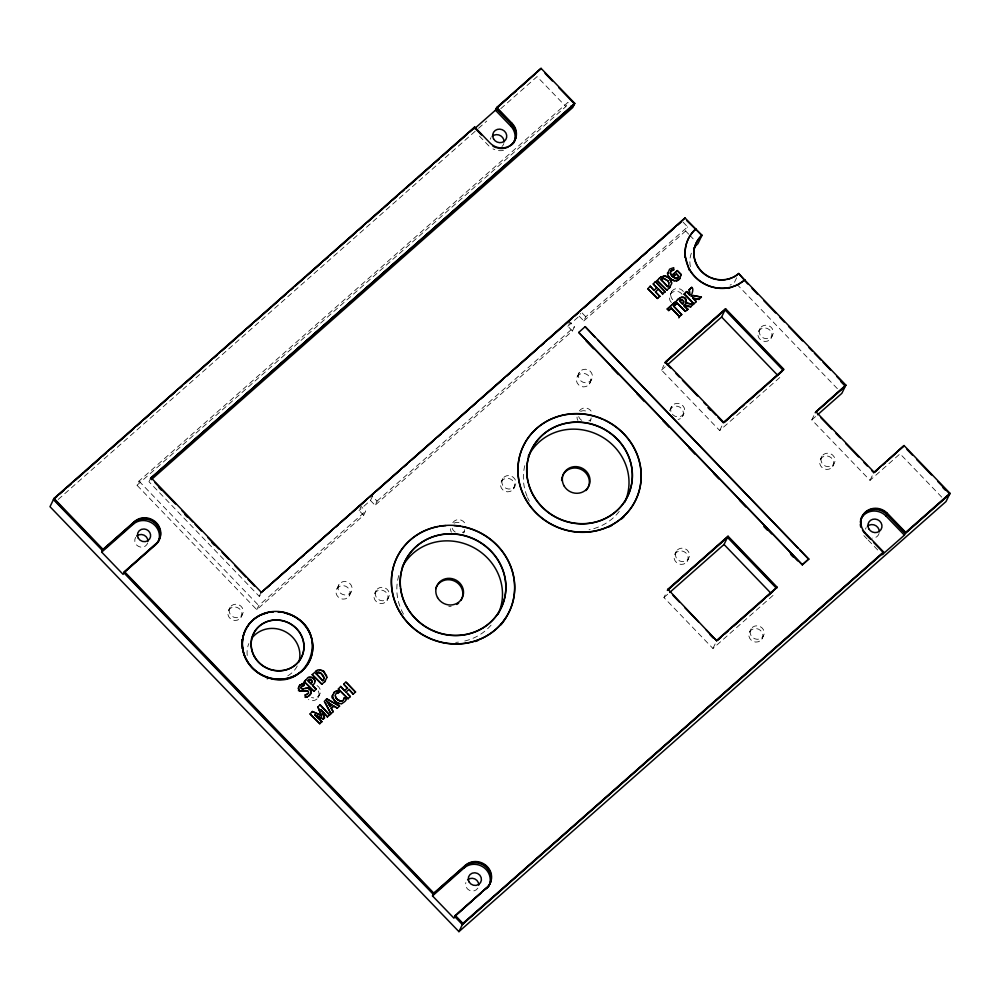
<?xml version="1.0" encoding="UTF-8"?>
<svg xmlns="http://www.w3.org/2000/svg" width="1000" height="1000" viewBox="0 0 1000 1000"><rect width="100%" height="100%" fill="white"/><g stroke="black" fill="none" stroke-linecap="round" stroke-linejoin="round"><path stroke-width="0.75" stroke-dasharray="5 3.75" d="M363.663 515.3L359.062 510.525L361.062 506.388L365.662 511.163L363.663 515.3L256.762 609.688L136.988 485.238L138.988 481.1L567.863 102.413L571.788 106.487M149.913 479.738L148.95 481.725L259.225 596.312L261.562 594.25M228.837 609.938L230.162 607.188M240.925 617.463A7.125 6.688 25.8 0 0 234.988 606.95A7.125 6.688 25.8 0 0 228.725 616.7A7.125 6.688 25.8 0 0 240.925 617.463L242.25 614.712A7.125 6.688 25.8 0 0 236.325 604.188A7.125 6.688 25.8 0 0 230.05 613.95A7.125 6.688 25.8 0 0 242.25 614.712M259.225 596.312L260.663 593.337M256.762 609.688L258.762 605.562L365.662 511.163M370.45 500.475L372.45 496.337L377.05 501.112L375.05 505.25L370.45 500.475L359.062 510.525M136.988 485.238L565.862 106.538L567.863 102.413M337.013 588.612L339.012 584.475M349.1 596.138A7.125 6.688 25.8 0 0 343.162 585.612A7.125 6.688 25.8 0 0 336.9 595.375A7.125 6.688 25.8 0 0 349.1 596.138L351.1 592A7.125 6.688 25.8 0 0 345.163 581.475A7.125 6.688 25.8 0 0 338.9 591.237A7.125 6.688 25.8 0 0 351.1 592M318.113 697.688L319.45 694.925M374.95 593.025L376.287 590.262M387.038 600.55A7.125 6.688 25.8 0 0 381.1 590.025A7.125 6.688 25.8 0 0 374.837 599.788A7.125 6.688 25.8 0 0 387.038 600.55L388.375 597.788A7.125 6.688 25.8 0 0 382.438 587.275A7.125 6.688 25.8 0 0 376.163 597.025A7.125 6.688 25.8 0 0 388.375 597.788M572.413 330.988L567.812 326.213L569.812 322.075L574.4 326.85L572.413 330.988L375.05 505.25M567.812 326.213L579.2 316.15L580.525 313.4M501.488 481.287L502.825 478.525M579.2 316.15L583.787 320.925L585.788 316.8L687.638 226.875L683.037 222.1M513.587 488.812A7.125 6.688 25.8 0 0 507.65 478.288A7.125 6.688 25.8 0 0 501.375 488.05A7.125 6.688 25.8 0 0 513.587 488.812L514.913 486.062A7.125 6.688 25.8 0 0 508.988 475.538A7.125 6.688 25.8 0 0 502.713 485.288A7.125 6.688 25.8 0 0 514.913 486.062M577.388 376.362L579.388 372.238M589.475 383.888A7.125 6.688 25.8 0 0 583.538 373.363A7.125 6.688 25.8 0 0 577.275 383.125A7.125 6.688 25.8 0 0 589.475 383.888L591.475 379.762A7.125 6.688 25.8 0 0 585.538 369.237A7.125 6.688 25.8 0 0 579.275 378.988A7.125 6.688 25.8 0 0 591.475 379.762M583.787 320.925L685.638 231L687.638 226.875M670.375 294.262L671.7 291.5M779.8 377.488L719.7 430.55L661.5 370.062L663.8 365.325M670.325 409.113L671.663 406.362M736.637 277.8L734.65 281.938A26.713 25.087 25.8 0 1 730.1 285.113M682.412 416.637L683.75 413.888M758.888 330.913L760.212 328.162M719.7 430.55L723.138 423.438M770.975 338.438A7.125 6.688 25.8 0 0 765.037 327.925A7.125 6.688 25.8 0 0 758.775 337.675A7.125 6.688 25.8 0 0 770.975 338.438L772.3 335.688A7.125 6.688 25.8 0 0 766.375 325.163A7.125 6.688 25.8 0 0 760.1 334.925A7.125 6.688 25.8 0 0 772.3 335.688M675.075 553.875L676.413 551.125M773.05 595.413L712.95 648.475L663.938 597.537L666.237 592.8M687.163 561.4A7.125 6.688 25.8 0 0 681.237 550.875A7.125 6.688 25.8 0 0 674.963 560.638A7.125 6.688 25.8 0 0 687.163 561.4L688.5 558.65A7.125 6.688 25.8 0 0 682.562 548.125A7.125 6.688 25.8 0 0 676.3 557.888A7.125 6.688 25.8 0 0 688.5 558.65M941.725 497.125L900.062 453.825L870.013 480.35L811.812 419.875L814.675 413.95M712.95 648.475L715.812 642.55M820.638 458.913L821.963 456.163M749.825 631.55L751.15 628.787M832.725 466.438A7.125 6.688 25.8 0 0 826.787 455.925A7.125 6.688 25.8 0 0 820.525 465.675A7.125 6.688 25.8 0 0 832.725 466.438L834.05 463.688A7.125 6.688 25.8 0 0 828.125 453.162A7.125 6.688 25.8 0 0 821.85 462.925A7.125 6.688 25.8 0 0 834.05 463.688M761.912 639.075A7.125 6.688 25.8 0 0 755.975 628.55A7.125 6.688 25.8 0 0 749.712 638.312A7.125 6.688 25.8 0 0 761.912 639.075L763.238 636.312A7.125 6.688 25.8 0 0 757.312 625.788A7.125 6.688 25.8 0 0 751.038 635.55A7.125 6.688 25.8 0 0 763.238 636.312M870.013 480.35L873.45 473.237M58.2 499.462L477.362 129.35M478.525 128.312L486.725 121.075M500.775 108.675L537.075 76.625L565.862 106.538M377.05 501.112L574.4 326.85M661.5 370.062L666.125 365.988M811.812 419.875L816.438 415.788M663.938 597.537L668.562 593.462M685.638 231L688.7 234.188M689.725 235.25L694.825 240.55M736.812 284.188L837.525 388.837M479.438 136.125L488.638 145.675A15.588 14.638 25.8 0 0 491.788 148.225M863.875 535.612L867.113 538.975M868.2 540.1L880.088 552.463M582.112 312.975L585.788 316.8M138.988 481.1L258.762 605.562M690.387 266.7A26.713 25.087 25.8 0 1 692.025 251.6M297.238 666.025A26.713 25.087 25.8 0 1 287.312 676.087M247.225 655.475A26.713 25.087 25.8 0 1 248.8 643.587M147.713 542.888A6.675 6.275 25.8 0 1 138.737 546.538A6.675 6.275 25.8 0 1 135.688 537.312M477.85 888.15A6.675 6.275 25.8 0 1 465.825 882.575M619.237 511.4A53.438 50.188 25.8 0 1 589.038 529.788M529.35 501.238A53.438 50.188 25.8 0 1 527.562 497.55M527.05 496.287A53.438 50.188 25.8 0 1 525 464.888M491.062 625.15A53.438 50.188 25.8 0 1 463.85 641.213M458.462 642.113A53.438 50.188 25.8 0 1 455.725 642.362M403.488 614.138A53.438 50.188 25.8 0 1 398.85 575.337M451.188 606.3A14.025 13.175 25.8 0 1 448.775 606.35M318.225 690.925A7.125 6.688 25.8 0 1 308.45 699.55M317.025 685.525A7.125 6.688 25.8 0 1 311.475 697.575M671.35 302.488A7.125 6.688 25.8 0 1 672.212 292.387A7.125 6.688 25.8 0 1 682.575 295.025M672.688 299.738A7.125 6.688 25.8 0 1 673.55 289.637A7.125 6.688 25.8 0 1 683.9 292.262M503.812 143.588A7.125 6.688 25.8 0 1 501.938 146.5M490.262 139.238A7.125 6.688 25.8 0 1 491 137.65M879.05 533.525A7.125 6.688 25.8 0 1 872.163 538.1M865.5 529.163A7.125 6.688 25.8 0 1 866.237 527.575M503.45 150.438A15.588 14.638 25.8 0 1 492.962 148.887M577.913 420.475A7.125 6.688 25.8 0 1 577.025 417.038M580.638 411.4A7.125 6.688 25.8 0 1 587.688 411.838M591.112 417.912A7.125 6.688 25.8 0 1 590.112 421.238L591.438 418.488A7.125 6.688 25.8 0 1 588.825 420.8M581.775 420.35A7.125 6.688 25.8 0 1 578.562 416.037M579.35 410.962A7.125 6.688 25.8 0 1 592.238 413.4M451.4 532.188A7.125 6.688 25.8 0 1 450.513 528.737M454.125 523.112A7.125 6.688 25.8 0 1 461.175 523.55M464.6 529.625A7.125 6.688 25.8 0 1 463.6 532.95L464.925 530.188A7.125 6.688 25.8 0 1 462.312 532.5M455.262 532.062A7.125 6.688 25.8 0 1 452.05 527.75M452.837 522.663A7.125 6.688 25.8 0 1 465.725 525.1M669.6 410.7A7.125 6.688 25.8 0 1 681.425 408.413A7.125 6.688 25.8 0 1 678.088 419.525M670.875 411.438A7.125 6.688 25.8 0 1 679.038 403.537A7.125 6.688 25.8 0 1 683.413 414.363A7.125 6.688 25.8 0 1 671.55 413.113"/><path stroke-width="1.5" d="M332.463 696.65L332.6 695.288L332.225 696.062M667.588 272.638L667.55 273.8L669.638 269.137L673.7 267.663L673.737 269.85L672.312 270.175M678.675 276.137L676.6 273.988L674.45 275.75L673.15 274.4L677.35 270.587L681.275 274.662L679.137 279.575L674.475 280.863L670.863 279.2L668.337 275.912L668.925 277.2M311.087 691.775C311.262 694.025 310.8 689.125 311.175 691.575M307.613 694.1C301.4 696.1 311.05 693.988 307.975 691.175L299.788 691.275L298.3 688.625L300.075 684.887L299.012 686.162M304.325 691.188L299.875 691.087L298.35 687.85M242.1 642.45L242.35 639.525L242.062 640.1M306.825 679.112C309.163 673.275 319.788 680.487 312.475 685.325L316.238 689.237L312.475 685.325M335.163 695.512C335.175 696.112 335.513 692.175 338.738 692.513L338.612 690.512L336.35 691.038L337.425 690.763M670.25 272.675L670.325 273.363L671.237 270.613L670.863 271.388M683.637 302.875L683.012 303.688L683.913 301.825L682.262 299.6C674.212 298.475 688.913 309.762 679.5 300.55M686.425 301.038C685.725 304.925 687.288 297.787 684.513 297.638C683.125 295.675 677.763 299.175 680.2 297.863M344.162 698C343.113 700.475 344.538 696.2 346.188 698.6C347.337 701.45 339.3 704.538 341.838 703.612M326.725 677.613C328.1 675.3 322.738 685.325 325.412 680.9M316.012 673.713C319.212 669.287 327.163 677.5 322.725 680.7L316.1 673.512L322.725 680.7M332.512 695.487L334.55 691.988L333.562 693.037M310.788 693.45L310.387 694.25L311.125 692.425M678.587 276.525C678 280.087 670.75 277.387 670.425 273.163M308.163 680.462L309.962 679.388L311.613 680.062L312.375 681.925L311.137 683.938L307.887 680.75M301.288 686.762L302.125 686L300.963 687.487L301.938 689.025L308.238 688.062L310.95 690.925M343.85 698.888C343.325 703.05 335.613 700.462 335.337 696.012M151.287 479.663L572.762 107.5L574.763 103.362L541.062 68.35L496.788 107.45L512.1 123.362A15.588 14.638 25.8 0 1 511.75 144.288A15.588 14.638 25.8 0 1 489.963 142.912L474.65 127L54 498.425L50 506.7L458.938 931.65L946 501.575L950 493.3L904.05 445.55L873.725 472.663L871.575 470.425M156.075 543.713L124.45 571.638L123.112 574.4L101.675 552.112L103.012 549.362L134.637 521.438A15.588 14.638 25.8 0 1 156.425 522.8A15.588 14.638 25.8 0 1 156.075 543.713L124.175 572.225L433.55 893.713L465.175 865.788A15.588 14.638 25.8 0 1 486.962 867.163A15.588 14.638 25.8 0 1 486.613 888.075L484.363 890.062M574.763 103.362L150.387 478.75L574.2 104.525M101.675 552.112L133.3 524.188L134.637 521.438M474.087 128.162L474.65 127M709.762 277.362A26.713 25.087 25.8 0 1 701.888 235.463L685.037 217.963L260.938 592.762L315.963 544.175M474.487 128.725L495.462 110.213L496.788 107.45M242.2 648.35L242.475 647.775C240.837 635.062 247.625 621.775 259.062 615.9M513.562 143.025A15.588 14.638 25.8 0 0 510.775 126.125L512.1 123.362M541.062 68.35L520.7 87M267.25 678.787L267.812 677.625C307.638 692.288 331.175 633.25 292.838 615.9M298.45 690.725L298.825 689.95M301.788 683.838L303.925 683.3L299.975 685.088M300.988 688.062L303.387 688.975M304.312 681.737L313.938 691.275L304.312 681.737L305.65 680.15L304.975 680.875M303.212 685.8L302.55 685.975L304.15 685.425L303.925 683.3M304.15 685.425L303.825 683.487M308.612 677.688L312.863 677.625L315.038 680.725M308.5 680.037L310.7 679.7L312.375 681.925M305.262 688.288L308.15 688.263L310.675 689.9M312.188 674.6L321.887 684.25L312.188 674.6L317.038 670.475L315.875 671.137M309.062 681.787L307.975 680.562M305.387 690.738L307.975 691.175M311.137 683.938L309.163 681.587M305.375 697.362L307.512 696.6L305.375 697.362L304.925 694.862M317.413 673.263L317.787 672.487M319.45 669.862C330.037 673.625 318.275 668.037 316.95 670.662M317.688 672.688L318.575 672.35M318.475 672.537L319.325 672.412M319.237 672.613L320.062 672.675M309.837 695.013L309.175 695.688L310.475 694.062M324.087 678.037L320.788 673.1M324.325 672.138L326.475 676.062L323.125 671.075M310.087 713.975L319.775 723.65L310.087 713.975L312.35 711.5L321.512 716.038L317.913 706.938L321.613 715.85M312.35 711.5L319.188 714.275M314.862 715.062L323.312 718.913L324.513 717.85L323.025 713.575L324.425 718.05L323.225 719.112L315.963 715.675M320.012 704.712L329.6 714.975L320.012 704.712L317.812 707.138M321 709.638L327.438 716.888L321.975 710.837M326.688 698.825L339.5 706.112L326.688 698.825L324.312 701.413L330.95 713.775L333.188 711.688L331.225 708.225L333.787 705.95L337.262 708.1L333.7 706.15L331.125 708.413L333.188 711.688M325.412 703L330.95 713.775M326.488 701.112L331.925 705.037L327.388 701.838M318.812 718.312L321.887 721.787L314.95 714.862M326.575 700.925L330.125 706.625L332.013 704.85M331.912 697.8L332.562 696.45C332.788 700.35 336.788 704.038 340.712 703.6M332.688 697.8L335.875 701.85L339.387 703.713M338.35 689.025L348.038 698.7L338.35 689.025L340.712 686.425L344.487 690.65L340.712 686.425M330.125 706.625L328.587 703.675M337.325 692.825L338.738 692.513M338.612 690.512L338.65 692.7M335.875 697.625L335.575 696.712M343.738 684.237L347.413 688.062L343.738 684.237L345.9 681.838L355.5 692.1L346.887 683.15M336.987 699.025L335.962 697.438M337.837 699.812L337.075 698.838M338.812 700.487L337.938 699.613M339.837 700.987L342.7 700.713M345.938 692.15L348.963 689.375L353.237 694.112L348.963 689.375M346.188 698.6L344.075 698.188M346.037 691.963L350.312 696.688L347.688 693.962M578.737 332.438L802.35 564.8L578.737 332.438L585.15 326.65L808.763 559.025L802.35 564.8M585.15 326.65L594.788 336.95M647.85 288.75L657.537 298.438L647.85 288.75L650.225 286.163L654 290.387L650.225 286.163M653.238 283.975L656.925 287.8L653.238 283.975L655.413 281.575L665.013 291.837L655.413 281.575M685.037 217.963L668.363 233.012M657.163 280.55L666.862 290.2L657.163 280.55L659.725 277.962L659.212 278.438M661.925 276.625L660.763 277.288L665.638 275.925L670.125 279.05L671.7 283.562L669.175 288.163L670.387 286.863M660.987 279.662L661.938 278.825L660.987 279.662L667.7 286.663C670.2 285.963 667.862 280.637 668.925 282.9M655.45 291.887L659.812 296.425L655.45 291.887L658.462 289.113L662.837 293.65L662.463 294.425M663.213 276L668.1 277.025M662.387 279.212L662.763 278.45L661.85 279.012M662.013 280.738L661.075 279.475M658.462 289.113L662.738 293.837L665.1 291.65M663.538 278.3C667.862 280.825 671.6 283.012 663.538 278.3L662.663 278.637M671.4 271.025L671.762 270.25L671.15 270.8M668.65 277.775L669.013 277.013M670.662 273.875L671.05 274.587M672.038 270.75L673.737 269.85M669.3 278.1L671.688 282.7M672.075 276.175L675.025 277.95L677.788 277.863M670.863 279.2L669.887 278.038M670.4 280.763L670.775 279.988M667.7 286.663L662.1 280.55M747.712 283.962L738.737 273.475A26.713 25.087 25.8 0 1 701.375 271.125A26.713 25.087 25.8 0 1 701.975 235.275L686.9 220.763M672.025 279.975L670.95 279.012M674.45 275.75L673.25 274.212M673.15 274.4L677.35 270.587M673.238 280.538L677.013 280.575L680.138 278.463M676.6 273.988L678.575 276.337M684.987 257.362L685.275 256.788C684.025 246.562 688 235.912 695.763 229.1M676.637 281.35L677.013 280.575M681.275 274.662L677.25 270.775M701.975 235.275L697.887 243.738A26.713 25.087 25.8 0 0 693.6 248.725M678.825 317.838L679.475 316.488L671.4 308.087L668.725 310.562L667.275 309.062L674.812 302.3L676.263 303.8L675.888 304.575M668.725 310.562L671.4 308.087M689.2 270.138L685.275 256.788M667.275 309.062L674.812 302.3M673.7 306.062L681.688 314.65L673.612 306.25L676.263 303.8M675.725 301.825L685.387 311.388L675.725 301.825L678.475 298.925L677.113 300.238M681.188 297.288L684.425 297.825L686.325 301.225M680.612 299.7L683.7 300.988M696.287 301.637L692.862 298.075L696.287 301.637L693.9 303.863L684.2 294.2L686.612 291.575L689.625 295L686.612 291.575M685.875 295.538L684.287 294.012M689.625 295L689.237 289.675L691.737 287.35C695.337 289.625 688.4 298.812 693.288 295.663L701.4 297.125L693.388 295.475L691.137 296.413M691.737 287.35L689.237 289.675M683.988 305.5C703.525 310.375 674.125 299.925 687.688 309.35M686.6 303.075L693.162 304.4L686.6 303.075L685.375 303.863L686.125 302.387M687.412 309.925L687.788 309.15L684.237 305.2M693.9 303.863L685.975 295.338M692.775 298.275L698.913 299.325L692.862 298.075M486.9 887.5L455.275 915.425L453.938 918.175L432.5 895.9L433.825 893.138L465.462 865.212A15.588 14.638 25.8 0 1 487.25 866.575A15.588 14.638 25.8 0 1 486.9 887.5L454.712 916.575L462.375 924.538L883.025 553.112M728.55 288.375L737.387 284.95L744.762 280.038M733.1 277.35A26.713 25.087 25.8 0 0 738.637 273.663L738.737 273.475M667.275 364.963L721.6 317.013L725.588 308.738L783.787 369.225L723.7 422.287L665.5 361.8L725.588 308.738M432.5 895.9L464.125 867.962L465.462 865.212M458.938 931.65L462.925 923.375L883.575 551.95L865.2 532.85A15.588 14.638 25.8 0 1 865.55 511.938A15.588 14.638 25.8 0 1 887.337 513.3L905.725 532.4L904.388 535.15L882.25 554.7L883.575 551.95M667.938 589.275L667.375 590.438L727.475 537.375L776.488 588.3L777.038 587.137L728.037 536.213L667.938 589.275L716.675 640.788L706.012 629.712M670.612 367.975L665.225 362.375L725.312 309.325L783.512 369.8L783.238 370.375L725.037 309.9L664.938 362.962M669.725 592.438L724.038 544.475L728.037 536.213M738.637 273.663L845.85 385.075L815.525 412.188L845.575 385.65L836.975 376.712M845.85 385.075L841.85 393.338L817.588 414.775M904.05 445.55L887.312 461M865.2 532.85L864.925 533.425A15.588 14.638 25.8 0 1 862.525 530.212M860.55 519.862A15.588 14.638 25.8 0 1 886.012 516.062L887.337 513.3M684.2 294.2L686.513 291.775M305.562 680.337L306.325 679.475M82.925 473.212L53.712 499.012L102.725 549.938L134.35 522.013A15.588 14.638 25.8 0 1 156.15 523.375A15.588 14.638 25.8 0 1 155.8 544.3M85.262 471.15L125 436.075M127.325 434.012L193.938 375.2M196.275 373.137L236 338.05M238.337 335.988L271.05 307.1M273.387 305.038L304.938 277.188M307.275 275.125L382.062 209.088M384.4 207.025L415.95 179.163M418.288 177.1L474.375 127.575L481.512 135.013M534.963 74.075L496.512 108.025L511.825 123.95A15.588 14.638 25.8 0 1 509.387 146.387M537.288 72.025L540.788 68.938M56.938 496.488L53.438 499.588L102.45 550.513L134.075 522.587A15.588 14.638 25.8 0 1 155.863 523.962A15.588 14.638 25.8 0 1 155.512 544.875L123.888 572.8L433.275 894.3L464.9 866.375A15.588 14.638 25.8 0 1 486.688 867.738A15.588 14.638 25.8 0 1 486.337 888.65M59.275 494.425L63.95 490.3M67.463 487.212L70.963 484.113M75.638 479.988L99.012 459.35M102.513 456.25L106.013 453.162M110.688 449.038L134.062 428.4M136.4 426.337L141.075 422.212M144.575 419.113L167.95 398.475M170.287 396.413L174.963 392.287M179.638 388.162L181.975 386.1M185.475 383L210.012 361.337M213.512 358.237L217.025 355.138M221.7 351.012L245.062 330.375M247.4 328.312L252.075 324.188M255.588 321.1L278.95 300.462M281.288 298.4L285.963 294.275M290.637 290.138L292.975 288.075M295.312 286.012L321.025 263.312M324.525 260.225L328.025 257.125M332.7 253L356.075 232.362M358.413 230.3L363.088 226.175M367.762 222.05L389.963 202.45M392.3 200.375L396.975 196.25M401.65 192.125L403.975 190.062M406.312 188L432.025 165.3M435.525 162.2L439.038 159.113M442.537 156.012L467.075 134.35M469.412 132.287L472.925 129.188M509.05 97.287L496.225 108.612L511.55 124.525A15.588 14.638 25.8 0 1 512.112 144.55M512.537 94.2L516.038 91.112M150.662 478.175L574.487 103.95L558.688 87.537M318.312 542.112L349.925 514.2M352.262 512.125L563 326.05M565.337 323.988L596.95 296.075M599.288 294L632.075 265.062M634.412 262.987L666.025 235.075M266.512 588.175L270.025 585.075M272.375 583L289.925 567.5M292.275 565.425L296.95 561.3M300.462 558.188L303.975 555.087M307.488 551.987L332.075 530.288M335.588 527.175L337.938 525.112M341.45 522.013L366.025 500.3M369.538 497.2L373.05 494.1M376.562 491L399.988 470.325M403.5 467.225L407.013 464.125M411.688 459.988L433.938 440.35M437.45 437.238L440.962 434.137M445.637 430.012L469.062 409.325M471.4 407.262L476.087 403.125M480.763 398.988L503.013 379.35M506.525 376.25L510.037 373.15M514.712 369.012L536.962 349.375M540.475 346.275L543.987 343.175M548.675 339.038L572.087 318.363M574.425 316.288L577.938 313.188M583.787 308.025L606.038 288.375M608.375 286.312L613.062 282.175M617.737 278.038L639.987 258.4M642.325 256.337L647.013 252.2M651.7 248.062L673.938 228.425M677.45 225.325L680.962 222.225M654 290.387L657.025 287.613M657.537 298.438L659.912 296.238M666.862 290.2L669.262 287.975M673.612 306.25L676.175 304L674.725 302.488M681.787 314.45L679.388 316.675L671.312 308.288M685.387 311.388L687.788 309.15M690.662 306.725L693.162 304.4M698.825 299.525L701.4 297.125M313.938 691.275L316.337 689.05M321.887 684.25L324.288 682.025M344.487 690.65L347.512 687.875M319.775 723.65L321.975 721.6M327.438 716.888L329.7 714.775M337.175 708.288L339.5 706.112M348.038 698.7L350.4 696.5M353.237 694.112L355.6 691.912M765.025 386.125L723.425 422.863L718.025 417.262M767.337 384.087L783.512 369.8M724.3 422.413L730.075 417.312M732.387 415.275L737.013 411.2M741.625 407.113L743.938 405.075M747.412 402.013L782.075 371.4M815.25 412.762L845.288 386.238L840.987 381.763M667.663 589.85L727.75 536.788L776.762 587.725L758.275 604.05M873.725 472.663L903.775 446.138M874.6 472.225L878.075 469.162M882.688 465.075L885 463.038M802.438 564.612L808.763 559.025M716.95 640.2L777.038 587.137M716.675 640.788L755.962 606.087M717.55 640.337L721.012 637.275M724.475 634.225L727.95 631.163M733.725 626.05L764.925 598.5M767.237 596.462L773.012 591.362M458.375 913.012L464.025 908.025M466.287 906.025L473.062 900.037M475.325 898.05L480.975 893.062M905.725 532.4L950 493.3M949.438 494.462L905.163 533.562L886.787 514.462A15.588 14.638 25.8 0 0 870.675 510A15.588 14.638 25.8 0 0 860.387 521.987M678.388 299.125L679.375 298.212M659.638 278.163L660.85 277.1M309.262 695.487L307.425 696.8M334.45 692.175L336.45 690.85M671.675 270.45L672.412 269.975M260.35 615.163L267.438 612.7M728.838 287.787C713.587 290.8 697.062 283.125 689.475 269.562M268.9 612.325L273.438 611.737A35.625 33.45 25.8 0 0 248.325 663.075A35.625 33.45 25.8 0 0 308.475 663.062A35.625 33.45 25.8 0 0 278.062 611.688M278.038 611.737L282.625 612.325M284.125 612.7L291.475 615.163M267.812 677.625C254.65 673.462 244.112 661.6 242.475 647.775M672.113 279.788L673.325 280.35M338.9 700.3L339.938 700.8M319.975 672.862L320.688 673.3M316.788 716.775L318.725 718.5M545 73.312L552.375 80.962M752.013 288.438L757.387 294.025M763.85 300.725L775.675 313.012M779.975 317.488L784.275 321.962M788.575 326.425L802.562 340.95M809.013 347.663L812.237 351.012M814.388 353.25L820.837 359.95M822.987 362.188L830.512 370.012M906.975 449.462L912.325 455.012M916.6 459.462L931.55 475M937.962 481.662L949.725 493.888L905.438 532.975L887.062 513.875A15.588 14.638 25.8 0 0 868.5 510.363A15.588 14.638 25.8 0 0 861.05 526.55M943.025 487.8L945.163 490.012M815.8 411.613L874 472.088M820.913 417.788L831.688 428.988M836 433.462L840.312 437.95M845.7 443.55L858.637 456.987M864.025 462.587L867.262 465.95M721.6 317.013L777.638 375.25M495.462 110.213L510.775 126.125M886.012 516.062L904.388 535.15M667.375 308.863L668.825 310.375M866 534.55L870.325 539.05M873.575 542.413L883.3 552.525L462.65 923.962L454.988 916M676 373.575L679.225 376.938M682.463 380.3L697.55 395.975M704.025 402.7L706.175 404.938M708.325 407.175L715.875 415.025M708.05 407.762L710.2 410M598.025 340.312L797.862 547.987M800.025 550.237L808.675 559.212M586.013 340.875L593.575 348.725M611.938 367.812L618.425 374.55M636.788 393.625L644.35 401.488M662.712 420.575L669.2 427.3M688.637 447.512L695.125 454.25M713.487 473.325L718.888 478.938M739.412 500.275L745.888 507.013M764.262 526.087L771.812 533.95M790.188 553.038L797.75 560.887M763.975 526.675L767.212 530.037M790.987 554.738L793.138 556.975M724.038 544.475L770.913 593.2M672.987 595.388L679.375 602.038M684.7 607.562L698.562 621.962M710 634.725L713.188 638.038M150.95 477.587L261.225 592.188M154.987 482.663L175.538 504.012M182.025 510.75L192.825 521.987M194.988 524.237L201.475 530.975M207.963 537.712L218.775 548.95M222.025 552.312L228.512 559.062M235 565.8L245.8 577.038M247.963 579.275L254.45 586.025M159.037 487.738L161.2 489.988M184.988 514.7L187.15 516.95M212.013 542.788L214.175 545.037M54 498.425L103.012 549.362M124.45 571.638L433.825 893.138M455.275 915.425L462.925 923.375M667.837 281.038L668.375 282.1M321.087 709.438L322.938 713.775M668.238 276.1L667.638 273.612M326.575 675.863L326.625 676.938M689.325 289.488L689.725 294.812M508.25 147.012A15.588 14.638 25.8 0 1 497.837 148.112M496.525 147.75A15.588 14.638 25.8 0 1 492.837 146.05M462.013 526.625A62.337 58.55 25.8 0 1 505.875 617.7A62.337 58.55 25.8 0 1 403.5 617.712A62.337 58.55 25.8 0 1 438 526.625M439.3 526.388A62.337 58.55 25.8 0 1 445.925 525.612M453.975 525.612A62.337 58.55 25.8 0 1 460.688 526.388M623.787 433.963A62.337 58.55 25.8 0 1 602.6 529.05A62.337 58.55 25.8 0 1 517.863 470.05A62.337 58.55 25.8 0 1 602.762 419.325M604 419.888A62.337 58.55 25.8 0 1 622.837 433M505.6 618.275A62.337 58.55 25.8 0 1 501.012 624.425M477.863 640.6A62.337 58.55 25.8 0 1 475.387 641.475M611.962 525.363A62.337 58.55 25.8 0 1 609.188 526.8M860.763 527.125A15.588 14.638 25.8 0 1 860.337 524.562M502.663 622.625A62.337 58.55 25.8 0 1 500.725 625M624.087 516.675A62.337 58.55 25.8 0 1 621.825 518.775M528.263 482.987A53.438 50.188 25.8 0 1 593.55 424.8A53.438 50.188 25.8 0 1 616.925 510.662A53.438 50.188 25.8 0 1 528.612 484.288M732.087 277.825A26.713 25.087 25.8 0 1 726.688 279.488M725.562 279.675A26.713 25.087 25.8 0 1 717.537 279.675M716.4 279.488A26.713 25.087 25.8 0 1 710.825 277.825M744.862 279.837A35.625 33.45 25.8 0 1 695.05 276.712A35.625 33.45 25.8 0 1 695.85 228.912M400.363 586.775A53.438 50.188 25.8 0 1 474.837 539.587A53.438 50.188 25.8 0 1 484.113 627.263A53.438 50.188 25.8 0 1 400.5 588.1M251.425 638.8A26.713 25.087 25.8 0 1 284.5 631.275A26.713 25.087 25.8 0 1 298.875 661.975M136.762 536.062A6.675 6.275 25.8 0 1 147.963 541.25M467.587 879.85A6.675 6.275 25.8 0 1 478.787 885.037M528.263 456.3A53.438 50.188 25.8 0 1 597.8 434.663A53.438 50.188 25.8 0 1 624.663 502.413M402.35 566.838A53.438 50.188 25.8 0 1 471.925 546.688A53.438 50.188 25.8 0 1 498.15 614.125M458.65 603.062A14.025 13.175 25.8 0 1 456.763 604.438M435.662 588.75A14.025 13.175 25.8 0 1 454.513 581.075A14.025 13.175 25.8 0 1 460.9 600.438M562.55 475.962A14.025 13.175 25.8 0 1 582.638 470.238A14.025 13.175 25.8 0 1 585.988 490.55M561.638 480.462A14.025 13.175 25.8 0 1 562.175 477.038M133.3 524.188A15.588 14.638 25.8 0 1 153.062 523.775A15.588 14.638 25.8 0 1 157.887 542.463M464.125 867.962A15.588 14.638 25.8 0 1 484.425 867.962A15.588 14.638 25.8 0 1 488.062 887.337M492.137 136.312A7.125 6.688 25.8 0 1 504.087 141.85M867.375 526.25A7.125 6.688 25.8 0 1 879.325 531.788M525.725 499.1A62.337 58.55 25.8 0 0 632.487 505.788A62.337 58.55 25.8 0 0 580.588 413.713A62.337 58.55 25.8 0 0 525.725 499.1M533.425 495.35A53.438 50.188 25.8 0 0 624.925 501.087A53.438 50.188 25.8 0 0 580.45 422.163A53.438 50.188 25.8 0 0 533.425 495.35M254.412 656.737A26.713 25.087 25.8 0 0 300.163 659.6A26.713 25.087 25.8 0 0 277.925 620.138A26.713 25.087 25.8 0 0 254.412 656.737M246.812 660.288A35.625 33.45 25.8 0 0 307.812 664.112A35.625 33.45 25.8 0 0 278.15 611.487A35.625 33.45 25.8 0 0 246.812 660.288M254.5 656.538A26.713 25.087 25.8 0 0 300.25 659.412A26.713 25.087 25.8 0 0 278.012 619.95A26.713 25.087 25.8 0 0 254.5 656.538M399.212 610.812A62.337 58.55 25.8 0 0 505.975 617.5A62.337 58.55 25.8 0 0 454.075 525.413A62.337 58.55 25.8 0 0 399.212 610.812M406.912 607.062A53.438 50.188 25.8 0 0 498.413 612.8A53.438 50.188 25.8 0 0 453.938 533.862A53.438 50.188 25.8 0 0 406.912 607.062M437.537 597.562A14.025 13.175 25.8 0 0 461.562 599.062A14.025 13.175 25.8 0 0 449.888 578.35A14.025 13.175 25.8 0 0 437.537 597.562M564.05 485.85A14.025 13.175 25.8 0 0 588.075 487.362A14.025 13.175 25.8 0 0 576.4 466.637A14.025 13.175 25.8 0 0 564.05 485.85M138.25 538.138A6.675 6.275 25.8 0 0 149.688 538.862A6.675 6.275 25.8 0 0 144.125 528.987A6.675 6.275 25.8 0 0 138.25 538.138M469.075 881.925A6.675 6.275 25.8 0 0 480.513 882.638A6.675 6.275 25.8 0 0 474.95 872.775A6.675 6.275 25.8 0 0 469.075 881.925M868.787 528.825A7.125 6.688 25.8 0 0 880.987 529.6A7.125 6.688 25.8 0 0 875.05 519.075A7.125 6.688 25.8 0 0 868.787 528.825M493.55 138.9A7.125 6.688 25.8 0 0 505.75 139.662A7.125 6.688 25.8 0 0 499.812 129.137A7.125 6.688 25.8 0 0 493.55 138.9"/></g></svg>
